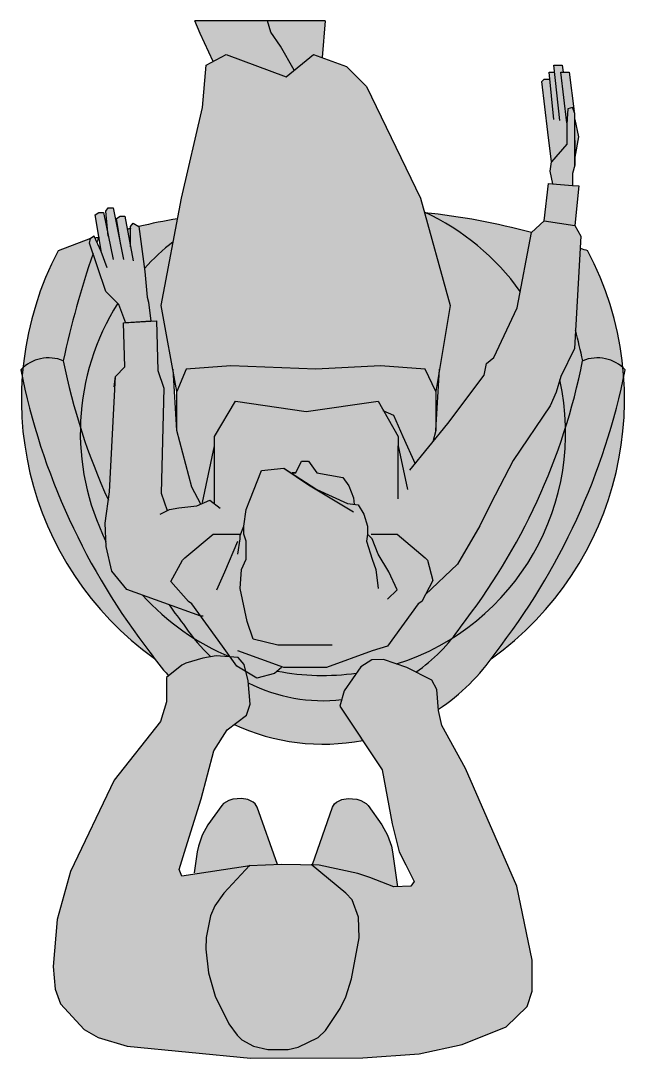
# Model space of a CAD drawing. Header units: millimetres. Extents: x 61345 to 69644, y 9491 to 29385.
# Drawn here: x 64121 to 64191, y 18828.8 to 18948.9 of the extents above; entities that cross this region are included whole.
import ezdxf

# ---------------------------------------------------------------- set-up
doc = ezdxf.new("R2010")
doc.units = ezdxf.units.MM
doc.layers.add('Plan Archi', color=8, linetype='Continuous')

msp = doc.modelspace()

# ---------------------------------------------------------------- hatches: boundary and pattern name
at = {"layer": 'Plan Archi', "true_color": 0xffffff}
h = msp.add_hatch(color=7, dxfattribs=at)
h.dxf.hatch_style = 1
h.paths.add_polyline_path([(64137.3, 18915.97), (64139.08, 18906.01), (64140.17, 18908.6), (64145.35, 18909.01), (64155.18, 18908.6), (64162.69, 18909.01), (64167.87, 18908.6), (64169.1, 18906.01), (64170.74, 18915.97), (64167.33, 18928.39), (64161.05, 18941.35), (64158.73, 18943.67), (64154.91, 18945.04), (64151.77, 18942.45), (64144.81, 18945.04), (64142.49, 18943.81), (64142.08, 18938.9), (64139.62, 18928.39)])
h.paths.add_polyline_path([(64154.91, 18945.04), (64155.92, 18944.68), (64156.26, 18948.95), (64149.6, 18948.95), (64149.99, 18947.63), (64151.09, 18945.99), (64152.69, 18943.21)])
h.paths.add_polyline_path([(64151.77, 18942.45), (64152.69, 18943.21), (64151.09, 18945.99), (64149.99, 18947.63), (64149.6, 18948.95), (64141.2, 18948.95), (64141.81, 18947.49), (64143.3, 18944.24), (64144.81, 18945.04)])
h.paths.add_polyline_path([(64181.65, 18925.8), (64185.2, 18925.25), (64185.65, 18929.84), (64184.93, 18929.89), (64182.14, 18930.12)])
h.paths.add_polyline_path([(64185.2, 18932.21), (64185.2, 18935.08), (64185.2, 18935.21), (64185.2, 18938.21), (64184.93, 18938.9), (64184.38, 18938.76), (64184.25, 18936.99), (64184.25, 18934.67), (64182.47, 18932.62), (64182.34, 18931.53), (64182.63, 18930.08), (64184.93, 18929.89), (64184.93, 18931.25)])
h = msp.add_hatch(color=7, dxfattribs=at)
h.dxf.hatch_style = 1
h.paths.add_polyline_path([(64182.06, 18936.03), (64182.47, 18932.62), (64184.25, 18934.67), (64184.25, 18936.99), (64184.38, 18938.76), (64184.93, 18938.9), (64185.1, 18938.46), (64184.52, 18942.99), (64184.11, 18942.99), (64183.84, 18942.99), (64183.7, 18943.81), (64183.29, 18943.81), (64182.75, 18943.81), (64182.83, 18942.99), (64182.75, 18942.99), (64182.2, 18942.99), (64182.28, 18942.17), (64181.65, 18942.17), (64181.38, 18941.9)])
h = msp.add_hatch(color=7, dxfattribs=at)
h.dxf.hatch_style = 1
h.paths.add_polyline_path([(64185.2, 18933.17), (64185.61, 18935.49), (64185.2, 18937.53), (64185.2, 18935.21)])
h = msp.add_hatch(color=7, dxfattribs=at)
h.dxf.hatch_style = 1
h.paths.add_polyline_path([(64121.29, 18908.79, -0.292249), (64125.95, 18909.58, -0.028149), (64129.4, 18922), (64128.98, 18923.2), (64129.11, 18923.75), (64125.36, 18922.3, 0.096549)])
h.paths.add_polyline_path([(64136.51, 18875.1, -0.008687), (64136.03, 18875.79, -0.114135), (64121.19, 18907.69, 0.260508)])
h.paths.add_polyline_path([(64178.87, 18917.61), (64180.15, 18924.42, 0.041394), (64167.95, 18926.69, -0.128467)])
h = msp.add_hatch(color=7, dxfattribs=at)
h.dxf.hatch_style = 1
h.paths.add_polyline_path([(64171.93, 18878.75, -0.020541), (64171.01, 18877.48, 0.263343), (64184.12, 18901.86, -0.090174)], flags=17)
h.paths.add_polyline_path([(64169.5, 18908.44), (64169.1, 18901.5), (64168.76, 18900.21), (64170.46, 18902.32), (64174.69, 18907.92), (64174.97, 18909.28), (64175.79, 18909.97), (64178.52, 18915.7), (64178.87, 18917.61, 0.128467), (64167.95, 18926.69, 0.000565), (64167.79, 18926.71), (64170.74, 18915.97)])
h.paths.add_polyline_path([(64139.08, 18906.01), (64139.08, 18901.5), (64138.69, 18908.17), (64137.3, 18915.97), (64138.68, 18923.37, 0.040509), (64135.35, 18920.28), (64135.39, 18919.93), (64135.66, 18916.93), (64135.8, 18916.38), (64136.08, 18914.16), (64132.93, 18913.97), (64133.07, 18908.87), (64131.98, 18907.78), (64131.3, 18894.41), (64130.81, 18890.77), (64130.92, 18888.08), (64131.59, 18885.21), (64133.29, 18883.12), (64141.88, 18880.02), (64144.4, 18876.53), (64145.26, 18875.31), (64146.2, 18875.24), (64146.89, 18874.43), (64147.09, 18873.59), (64148.36, 18872.85), (64150.4, 18873.39), (64151.3, 18874.14), (64151.5, 18874.08), (64156.41, 18874.08), (64161.73, 18875.99), (64163.5, 18876.53), (64167.05, 18881.44), (64167.46, 18881.72), (64167.86, 18882.47), (64171.61, 18886.03), (64174.2, 18890.48), (64175.47, 18893.05), (64178.04, 18898.03), (64182.34, 18904.37), (64183.03, 18905.93), (64183.56, 18907.78), (64185.16, 18911), (64185.88, 18924.02), (64185.2, 18925.25), (64181.65, 18925.8), (64180.15, 18924.43), (64178.52, 18915.7), (64175.79, 18909.97), (64174.97, 18909.28), (64174.69, 18907.92), (64170.46, 18902.32), (64168.76, 18900.21), (64169.1, 18901.5), (64169.1, 18906.01), (64167.87, 18908.6), (64162.69, 18909.01), (64155.18, 18908.6), (64145.35, 18909.01), (64140.17, 18908.6)])
h.paths.add_polyline_path([(64155.32, 18894.68), (64154.36, 18895.23), (64151.5, 18897.14)], flags=16)
h.paths.add_polyline_path([(64127.93, 18901.86, 0.03092), (64131.17, 18893.44), (64131.3, 18894.41), (64131.98, 18907.78), (64133.07, 18908.87), (64132.93, 18913.97), (64133.18, 18913.99), (64132.39, 18916.11), (64132.25, 18916.24, 0.136056)])
h.paths.add_polyline_path([(64136.03, 18875.79, 0.035379), (64138.14, 18873.11), (64139.67, 18874.36), (64140.15, 18874.56), (64142.1, 18875.16), (64143.03, 18875.32, -0.038546), (64141.04, 18877.48, -0.068994), (64135.13, 18882.46), (64133.29, 18883.12), (64131.59, 18885.21), (64130.92, 18888.08), (64130.89, 18888.68, -0.122041), (64127.93, 18901.86, -0.027275), (64125.95, 18909.58, 0.292249), (64121.29, 18908.79, 0.007458), (64121.19, 18907.69, 0.114135)])
h.paths.add_polyline_path([(64125.95, 18909.58, 0.027275), (64127.93, 18901.86, -0.136056), (64132.25, 18916.24), (64130.89, 18917.61), (64129.93, 18920.47), (64129.4, 18922, 0.028149)])
h.paths.add_polyline_path([(64135.35, 18920.28, -0.040509), (64138.68, 18923.37), (64139.18, 18926.03, 0.015204), (64134.71, 18925.13)])
h.paths.add_polyline_path([(64174.2, 18890.48), (64171.61, 18886.03), (64167.86, 18882.47), (64167.46, 18881.72), (64167.05, 18881.44), (64163.5, 18876.53), (64161.73, 18875.99), (64156.41, 18874.08), (64151.5, 18874.08), (64151.3, 18874.14), (64150.72, 18873.66, 0.082095), (64159.88, 18873.42), (64160.4, 18874.16), (64161.69, 18874.96), (64163.01, 18875.01), (64164.56, 18874.48, 0.063579), (64171.01, 18877.48, 0.020541), (64171.93, 18878.75, 0.090174), (64184.12, 18901.86, 0.049524), (64183.45, 18907.38), (64183.03, 18905.93), (64182.34, 18904.37), (64178.04, 18898.03), (64175.47, 18893.05)], flags=17)
h.paths.add_polyline_path([(64184.12, 18901.86, 0.027275), (64186.09, 18909.58, 0.007853), (64185.27, 18913.08), (64185.16, 18911), (64183.56, 18907.78), (64183.45, 18907.38, -0.049524)])
h.paths.add_polyline_path([(64140.11, 18878.75, 0.020541), (64141.04, 18877.48, 0.04204), (64145.22, 18875.31), (64145.26, 18875.31), (64144.4, 18876.53), (64141.88, 18880.02), (64138.16, 18881.36, 0.011168)], flags=17)
h.paths.add_polyline_path([(64141.04, 18877.48, -0.020541), (64140.11, 18878.75, -0.011168), (64138.16, 18881.36), (64135.13, 18882.46, 0.068994)], flags=17)
h.paths.add_polyline_path([(64130.89, 18888.68), (64130.81, 18890.77), (64131.17, 18893.44, -0.03092), (64127.93, 18901.86, 0.122041)], flags=17)
h.paths.add_polyline_path([(64158.2, 18870.35), (64158.47, 18871.37), (64159.88, 18873.42, -0.082095), (64150.72, 18873.66), (64150.4, 18873.39), (64148.36, 18872.85), (64147.09, 18873.59), (64147.36, 18872.53), (64147.37, 18872.3, 0.146984)])
h.paths.add_polyline_path([(64164.56, 18874.48), (64165.72, 18874.08), (64166.78, 18873.54, 0.076097), (64171.01, 18877.48, -0.063579)], flags=16)
h.paths.add_polyline_path([(64147.16, 18868.54), (64145.74, 18867.48, 0.159146), (64160.62, 18865.63), (64157.99, 18869.58), (64158.2, 18870.35, -0.146984), (64147.37, 18872.3), (64147.57, 18869.82)])
h = msp.add_hatch(color=7, dxfattribs=at)
h.dxf.hatch_style = 1
h.paths.add_polyline_path([(64132.39, 18916.11), (64133.18, 18913.99), (64136.08, 18914.16), (64135.8, 18916.38), (64135.66, 18916.93), (64135.39, 18919.93), (64134.71, 18925.11), (64134.03, 18925.52), (64133.75, 18925.11), (64133.75, 18924.9, 0.001369), (64133.36, 18924.8), (64133.07, 18926.34), (64132.53, 18926.34), (64132.12, 18926.07), (64132.6, 18922.95), (64131.71, 18927.3), (64131.16, 18927.3), (64130.89, 18926.89), (64131.16, 18924.02), (64130.62, 18926.75), (64130.07, 18926.75), (64129.66, 18926.48), (64130.39, 18922.13), (64130.34, 18922.25), (64129.52, 18924.02), (64129.11, 18923.75), (64128.98, 18923.2), (64129.93, 18920.47), (64130.89, 18917.61)])
h = msp.add_hatch(color=7, dxfattribs=at)
h.dxf.hatch_style = 1
h.paths.add_polyline_path([(64190.85, 18907.69, -0.114492), (64175.95, 18875.7, -0.007769), (64175.51, 18875.09, 0.260671)])
h.paths.add_polyline_path([(64190.85, 18907.69, 0.007458), (64190.76, 18908.79, 0.292249), (64186.09, 18909.58, -0.027275), (64184.12, 18901.86, -0.263343), (64171.01, 18877.48, -0.076097), (64166.78, 18873.54), (64168.63, 18872.61), (64169.2, 18871.53), (64169.4, 18869.23, 0.096222), (64175.95, 18875.7, 0.114492)])
h.paths.add_polyline_path([(64186.66, 18922.36, -0.047369), (64185.81, 18922.63), (64185.27, 18913.08, -0.007853), (64186.09, 18909.58, -0.292249), (64190.76, 18908.79, 0.096987)])
h.paths.add_polyline_path([(64175.79, 18909.97), (64174.97, 18909.28), (64174.69, 18907.92), (64170.46, 18902.32), (64166.7, 18897.66), (64165.28, 18900.82), (64164.19, 18903.28), (64163.06, 18903.78), (64162.41, 18904.92), (64154.09, 18903.69), (64145.9, 18904.92), (64143.44, 18900.82), (64143.44, 18899.73), (64143.44, 18897.27), (64143.44, 18893.03), (64142.9, 18893.45), (64141.4, 18892.77), (64139.31, 18892.57), (64138.26, 18892.36), (64137.98, 18892.23), (64137.3, 18894.27), (64137.58, 18906.42), (64136.89, 18908.46), (64136.76, 18914.2), (64132.93, 18913.97), (64133.07, 18908.87), (64131.98, 18907.78), (64131.3, 18894.41), (64130.81, 18890.77), (64130.92, 18888.08), (64131.59, 18885.21), (64133.29, 18883.12), (64141.88, 18880.02), (64144.4, 18876.53), (64145.26, 18875.31), (64146.2, 18875.24), (64146.89, 18874.43), (64147.09, 18873.59), (64148.36, 18872.85), (64150.4, 18873.39), (64151.3, 18874.14), (64151.5, 18874.08), (64156.41, 18874.08), (64161.73, 18875.99), (64163.5, 18876.53), (64167.05, 18881.44), (64167.46, 18881.72), (64167.86, 18882.47), (64171.61, 18886.03), (64174.2, 18890.48), (64175.47, 18893.05), (64178.04, 18898.03), (64182.34, 18904.37), (64183.03, 18905.93), (64183.56, 18907.78), (64185.16, 18911), (64185.88, 18924.02), (64185.2, 18925.25), (64181.65, 18925.8), (64180.15, 18924.43), (64178.52, 18915.7)])
h.paths.add_polyline_path([(64155.32, 18894.68), (64154.36, 18895.23), (64155.09, 18894.79)], flags=16)
h = msp.add_hatch(color=7, dxfattribs=at)
h.dxf.hatch_style = 1
h.paths.add_polyline_path([(64143.03, 18875.32), (64143.65, 18875.43), (64145.22, 18875.31, -0.04204), (64141.04, 18877.48, 0.038546)])
h = msp.add_hatch(color=7, dxfattribs=at)
h.dxf.hatch_style = 1
h.paths.add_polyline_path([(64147.55, 18851.1), (64139.67, 18849.9), (64139.35, 18850.7), (64140.15, 18853.21), (64141.9, 18858.86), (64143.37, 18864.44), (64144.93, 18866.87), (64147.16, 18868.54), (64147.57, 18869.82), (64147.36, 18872.53), (64146.89, 18874.43), (64146.2, 18875.24), (64143.65, 18875.43), (64142.1, 18875.16), (64140.15, 18874.56), (64139.67, 18874.36), (64137.92, 18872.92), (64137.92, 18870.1), (64137.2, 18867.83), (64131.86, 18861.02), (64126.78, 18850.44), (64125.24, 18844.89), (64124.76, 18839.45), (64125.01, 18836.84), (64125.62, 18835.13), (64128.36, 18832.18), (64129.97, 18831.22), (64133.34, 18830.23), (64147.63, 18828.83), (64160.65, 18828.87), (64167.15, 18829.35), (64172.13, 18830.43), (64177.23, 18832.46), (64179.66, 18834.81), (64180.25, 18836.59), (64180.26, 18840.18), (64178.46, 18848.75), (64172.53, 18862.37), (64169.78, 18867.35), (64169.41, 18869.09), (64169.2, 18871.53), (64168.63, 18872.61), (64165.72, 18874.08), (64163.01, 18875.01), (64161.69, 18874.96), (64160.4, 18874.16), (64158.47, 18871.37), (64157.99, 18869.58), (64162.89, 18862.21), (64164.04, 18855.96), (64164.84, 18852.73), (64165.62, 18851.21), (64166.57, 18849.31), (64166.2, 18848.75), (64164.23, 18848.68), (64161.45, 18849.76), (64160.06, 18850.22), (64155.56, 18851.18), (64151.26, 18851.26), (64147.48, 18851.1)])
h = msp.add_hatch(color=7, dxfattribs=at)
h.dxf.hatch_style = 1
h.paths.add_polyline_path([(64160.21, 18842.79), (64160.15, 18845.16), (64159.39, 18847.16), (64158.67, 18847.95), (64154.72, 18851.19), (64151.26, 18851.26), (64147.59, 18851.1), (64147.47, 18851.08), (64144.53, 18847.95), (64143.48, 18846.46), (64142.99, 18845.33), (64142.49, 18842.81), (64142.46, 18841.47), (64142.78, 18838.72), (64143.54, 18836.03), (64145.11, 18832.83), (64146.08, 18831.5), (64146.61, 18830.98), (64147.98, 18830.23), (64149.62, 18829.83), (64151.98, 18829.86), (64153.15, 18830.11), (64155.45, 18831.22), (64156.32, 18832.06), (64158.01, 18834.59), (64158.66, 18835.93), (64159.34, 18838.03)])
h.paths.add_polyline_path([(64160.06, 18850.22), (64161.45, 18849.76), (64164.23, 18848.68), (64164.66, 18848.69), (64164.07, 18852.73), (64163.94, 18853.39), (64163.49, 18854.66), (64162.85, 18855.87), (64161.24, 18858.11), (64161.02, 18858.33), (64160.42, 18858.67), (64159.95, 18858.81), (64158.94, 18858.89), (64158.21, 18858.77), (64157.6, 18858.49), (64157.37, 18858.29), (64157.14, 18857.91), (64154.76, 18851.19), (64155.56, 18851.18)])
h.paths.add_polyline_path([(64147.47, 18851.08), (64147.48, 18851.1), (64147.48, 18851.1), (64150.75, 18851.24), (64148.4, 18857.91), (64148.16, 18858.29), (64147.93, 18858.49), (64147.32, 18858.77), (64146.6, 18858.89), (64145.58, 18858.81), (64145.11, 18858.67), (64144.52, 18858.33), (64144.29, 18858.11), (64142.68, 18855.87), (64142.04, 18854.66), (64141.6, 18853.39), (64141.47, 18852.73), (64141.08, 18850.12)])

# ---------------------------------------------------------------- linework, layer by layer
at = {"layer": 'Plan Archi'}
for p, q in [((64156.26, 18948.95, 0), (64141.2, 18948.95, 0)), ((64141.81, 18947.49, 0), (64141.2, 18948.95, 0)), ((64149.99, 18947.63, 0), (64149.6, 18948.95, 0)), ((64156.26, 18948.95, 0), (64155.92, 18944.68, 0)), ((64143.31, 18944.22, 0), (64141.81, 18947.49, 0)), ((64151.09, 18945.99, 0), (64149.99, 18947.63, 0)), ((64152.69, 18943.21, 0), (64151.09, 18945.99, 0)), ((64142.49, 18943.81, 0), (64144.81, 18945.04, 0)), ((64144.81, 18945.04, 0), (64151.77, 18942.45, 0)), ((64151.77, 18942.45, 0), (64154.91, 18945.04, 0)), ((64154.91, 18945.04, 0), (64158.73, 18943.67, 0)), ((64142.08, 18938.9, 0), (64142.49, 18943.81, 0)), ((64158.73, 18943.67, 0), (64161.05, 18941.35, 0)), ((64183.43, 18937.4, 0), (64182.75, 18943.81, 0)), ((64182.75, 18943.81, 0), (64183.29, 18943.81, 0)), ((64183.29, 18943.81, 0), (64183.7, 18943.81, 0)), ((64183.7, 18943.81, 0), (64183.84, 18942.99, 0)), ((64181.38, 18941.9, 0), (64181.65, 18942.17, 0)), ((64181.65, 18942.17, 0), (64182.28, 18942.17, 0)), ((64182.75, 18937.53, 0), (64182.2, 18942.99, 0)), ((64182.2, 18942.99, 0), (64182.75, 18942.99, 0)), ((64182.75, 18942.99, 0), (64182.88, 18942.99, 0)), ((64184.25, 18937.12, 0), (64183.56, 18942.99, 0)), ((64183.56, 18942.99, 0), (64184.11, 18942.99, 0)), ((64184.11, 18942.99, 0), (64184.52, 18942.99, 0)), ((64184.52, 18942.99, 0), (64185.1, 18938.46, 0)), ((64161.05, 18941.35, 0), (64167.33, 18928.39, 0)), ((64182.06, 18936.03, 0), (64181.38, 18941.9, 0)), ((64139.62, 18928.39, 0), (64142.08, 18938.9, 0)), ((64184.38, 18938.76, 0), (64184.25, 18936.99, 0)), ((64184.93, 18938.9, 0), (64184.38, 18938.76, 0)), ((64185.2, 18938.21, 0), (64184.93, 18938.9, 0)), ((64185.2, 18935.21, 0), (64185.2, 18938.21, 0)), ((64185.2, 18937.53, 0), (64185.61, 18935.49, 0)), ((64184.25, 18937.12, 0), (64184.25, 18937.12, 0)), ((64184.25, 18936.99, 0), (64184.25, 18934.67, 0)), ((64182.47, 18932.62, 0), (64182.06, 18936.03, 0)), ((64185.61, 18935.49, 0), (64185.2, 18933.17, 0)), ((64185.2, 18932.21, 0), (64185.2, 18935.21, 0)), ((64185.2, 18935.08, 0), (64185.2, 18932.21, 0)), ((64184.25, 18934.67, 0), (64182.47, 18932.62, 0)), ((64182.34, 18931.53, 0), (64182.47, 18932.62, 0)), ((64182.63, 18930.08, 0), (64182.34, 18931.53, 0)), ((64185.2, 18932.21, 0), (64184.93, 18931.25, 0)), ((64184.93, 18931.25, 0), (64184.93, 18929.89, 0)), ((64181.65, 18925.8, 0), (64182.14, 18930.12, 0)), ((64182.14, 18930.12, 0), (64184.93, 18929.89, 0)), ((64184.93, 18929.89, 0), (64185.65, 18929.84, 0)), ((64185.65, 18929.84, 0), (64185.2, 18925.25, 0)), ((64137.3, 18915.97, 0), (64139.62, 18928.39, 0)), ((64167.33, 18928.39, 0), (64170.74, 18915.97, 0)), ((64129.66, 18926.48, 0), (64130.07, 18926.75, 0)), ((64130.07, 18926.75, 0), (64130.62, 18926.75, 0)), ((64130.62, 18926.75, 0), (64131.71, 18921.29, 0)), ((64130.89, 18926.89, 0), (64131.16, 18927.3, 0)), ((64131.16, 18924.02, 0), (64130.89, 18926.89, 0)), ((64131.16, 18927.3, 0), (64131.71, 18927.3, 0)), ((64131.71, 18927.3, 0), (64132.94, 18921.29, 0)), ((64130.39, 18922.13, 0), (64129.66, 18926.48, 0)), ((64132.12, 18926.07, 0), (64132.53, 18926.34, 0)), ((64132.6, 18922.95, 0), (64132.12, 18926.07, 0)), ((64132.53, 18926.34, 0), (64133.07, 18926.34, 0)), ((64133.07, 18926.34, 0), (64134.03, 18921.16, 0)), ((64133.75, 18925.11, 0), (64134.03, 18925.52, 0)), ((64134.03, 18925.52, 0), (64134.71, 18925.11, 0)), ((64180.15, 18924.43, 0), (64181.65, 18925.8, 0)), ((64181.65, 18925.8, 0), (64185.2, 18925.25, 0)), ((64133.75, 18922.79, 0), (64133.75, 18925.11, 0)), ((64134.71, 18925.11, 0), (64135.39, 18919.93, 0)), ((64178.52, 18915.7, 0), (64180.15, 18924.43, 0)), ((64185.2, 18925.25, 0), (64185.88, 18924.02, 0)), ((64129.11, 18923.75, 0), (64125.36, 18922.3, 0)), ((64128.98, 18923.2, 0), (64129.11, 18923.75, 0)), ((64129.93, 18920.47, 0), (64128.98, 18923.2, 0)), ((64129.52, 18924.02, 0), (64129.11, 18923.75, 0)), ((64130.34, 18922.25, 0), (64129.52, 18924.02, 0)), ((64185.88, 18924.02, 0), (64185.16, 18911, 0)), ((64131.03, 18920.34, 0), (64130.34, 18922.25, 0)), ((64130.89, 18917.61, 0), (64129.93, 18920.47, 0)), ((64135.39, 18919.93, 0), (64135.66, 18916.93, 0)), ((64132.39, 18916.11, 0), (64130.89, 18917.61, 0)), ((64135.66, 18916.93, 0), (64135.8, 18916.38, 0)), ((64133.21, 18913.92, 0), (64132.39, 18916.11, 0)), ((64135.8, 18916.38, 0), (64136.08, 18914.16, 0)), ((64139.08, 18906.01, 0), (64137.3, 18915.97, 0)), ((64170.74, 18915.97, 0), (64169.1, 18906.01, 0)), ((64175.79, 18909.97, 0), (64178.52, 18915.7, 0)), ((64132.93, 18913.97, 0), (64136.76, 18914.2, 0)), ((64133.07, 18908.87, 0), (64132.93, 18913.97, 0)), ((64136.08, 18914.16, 0), (64133.18, 18913.99, 0)), ((64136.76, 18914.2, 0), (64136.89, 18908.46, 0)), ((64185.16, 18911, 0), (64183.56, 18907.78, 0)), ((64174.97, 18909.28, 0), (64175.79, 18909.97, 0)), ((64131.98, 18907.78, 0), (64133.07, 18908.87, 0)), ((64139.08, 18901.5, 0), (64138.67, 18908.6, 0)), ((64140.17, 18908.6, 0), (64139.08, 18906.01, 0)), ((64145.35, 18909.01, 0), (64140.17, 18908.6, 0)), ((64155.18, 18908.6, 0), (64145.35, 18909.01, 0)), ((64162.69, 18909.01, 0), (64155.18, 18908.6, 0)), ((64167.87, 18908.6, 0), (64162.69, 18909.01, 0)), ((64169.1, 18906.01, 0), (64167.87, 18908.6, 0)), ((64169.1, 18901.5, 0), (64169.51, 18908.6, 0)), ((64174.69, 18907.92, 0), (64174.97, 18909.28, 0)), ((64131.3, 18894.41, 0), (64131.98, 18907.78, 0)), ((64131.84, 18906.55, 0), (64131.98, 18907.78, 0)), ((64136.89, 18908.46, 0), (64137.58, 18906.42, 0)), ((64170.46, 18902.32, 0), (64174.69, 18907.92, 0)), ((64183.56, 18907.78, 0), (64183.03, 18905.93, 0)), ((64137.58, 18906.42, 0), (64137.3, 18894.27, 0)), ((64139.08, 18901.5, 0), (64139.08, 18906.01, 0)), ((64143.44, 18900.82, 0), (64145.9, 18904.92, 0)), ((64145.9, 18904.92, 0), (64154.09, 18903.69, 0)), ((64154.09, 18903.69, 0), (64162.41, 18904.92, 0)), ((64162.41, 18904.92, 0), (64164.73, 18900.82, 0)), ((64169.1, 18906.01, 0), (64169.1, 18901.5, 0)), ((64183.03, 18905.93, 0), (64182.34, 18904.37, 0)), ((64162.96, 18903.82, 0), (64164.19, 18903.28, 0)), ((64182.34, 18904.37, 0), (64178.04, 18898.03, 0)), ((64164.19, 18903.28, 0), (64165.28, 18900.82, 0)), ((64140.85, 18894.95, 0), (64139.08, 18901.5, 0)), ((64166.09, 18896.9, 0), (64170.46, 18902.32, 0)), ((64169.1, 18901.5, 0), (64168.76, 18900.21, 0)), ((64143.44, 18899.73, 0), (64143.44, 18900.82, 0)), ((64164.73, 18900.82, 0), (64164.73, 18899.73, 0)), ((64165.28, 18900.82, 0), (64166.7, 18897.66, 0)), ((64142.08, 18893.18, 0), (64143.44, 18899.73, 0)), ((64143.44, 18897.27, 0), (64143.44, 18899.73, 0)), ((64164.73, 18897.27, 0), (64164.73, 18899.73, 0)), ((64164.73, 18899.73, 0), (64165.82, 18894.68, 0)), ((64152.86, 18896.59, 0), (64153.54, 18897.96, 0)), ((64153.54, 18897.96, 0), (64154.36, 18897.96, 0)), ((64154.36, 18897.96, 0), (64155.32, 18896.59, 0)), ((64178.04, 18898.03, 0), (64175.47, 18893.05, 0)), ((64143.44, 18893.04, 0), (64143.44, 18897.27, 0)), ((64147.54, 18893.45, 0), (64148.9, 18896.87, 0)), ((64148.9, 18896.87, 0), (64151.5, 18897.14, 0)), ((64151.5, 18897.14, 0), (64155.32, 18894.68, 0)), ((64151.5, 18897.14, 0), (64154.36, 18895.23, 0)), ((64152.86, 18896.59, 0), (64152.45, 18896.59, 0)), ((64152.45, 18896.59, 0), (64152.45, 18896.59, 0)), ((64152.45, 18896.59, 0), (64152.86, 18896.59, 0)), ((64155.32, 18896.59, 0), (64158.32, 18896.05, 0)), ((64164.73, 18893.59, 0), (64164.73, 18897.27, 0)), ((64158.32, 18896.05, 0), (64159, 18895.09, 0)), ((64130.81, 18890.77, 0), (64131.3, 18894.41, 0)), ((64137.3, 18894.27, 0), (64137.98, 18892.23, 0)), ((64141.86, 18892.98, 0), (64140.85, 18894.95, 0)), ((64154.36, 18895.23, 0), (64155.32, 18894.68, 0)), ((64154.36, 18895.23, 0), (64159.55, 18892.09, 0)), ((64155.32, 18894.68, 0), (64158.86, 18893.04, 0)), ((64159, 18895.09, 0), (64159.55, 18893.73, 0)), ((64141.4, 18892.77, 0), (64142.9, 18893.45, 0)), ((64142.9, 18893.45, 0), (64144.13, 18892.5, 0)), ((64147.13, 18892.36, 0), (64147.54, 18893.45, 0)), ((64158.86, 18893.04, 0), (64160.09, 18892.91, 0)), ((64159.55, 18893.73, 0), (64159.64, 18892.96, 0)), ((64160.09, 18892.91, 0), (64160.77, 18891.82, 0)), ((64175.47, 18893.05, 0), (64174.2, 18890.48, 0)), ((64137.18, 18891.84, 0), (64138.26, 18892.36, 0)), ((64138.26, 18892.36, 0), (64139.31, 18892.57, 0)), ((64139.31, 18892.57, 0), (64141.4, 18892.77, 0)), ((64146.86, 18890.45, 0), (64147.13, 18892.36, 0)), ((64160.77, 18891.82, 0), (64161.18, 18890.45, 0)), ((64130.92, 18888.08, 0), (64130.81, 18890.77, 0)), ((64140.03, 18886.77, 0), (64143.31, 18889.5, 0)), ((64143.31, 18889.5, 0), (64146.45, 18889.5, 0)), ((64146.45, 18889.36, 0), (64146.86, 18890.45, 0)), ((64146.45, 18888.95, 0), (64146.45, 18889.36, 0)), ((64146.86, 18889.5, 0), (64146.86, 18890.45, 0)), ((64147.13, 18888.68, 0), (64146.86, 18889.5, 0)), ((64161.18, 18889.5, 0), (64161.05, 18888.68, 0)), ((64161.18, 18890.45, 0), (64161.18, 18889.5, 0)), ((64161.73, 18888.95, 0), (64161.18, 18889.5, 0)), ((64161.59, 18889.5, 0), (64164.6, 18889.5, 0)), ((64164.6, 18889.5, 0), (64167.87, 18886.77, 0)), ((64174.2, 18890.48, 0), (64171.61, 18886.03, 0)), ((64144.67, 18885.13, 0), (64146.17, 18888.68, 0)), ((64146.17, 18887.18, 0), (64146.45, 18888.95, 0)), ((64147.13, 18886.63, 0), (64147.13, 18888.68, 0)), ((64161.05, 18888.68, 0), (64161.73, 18886.63, 0)), ((64162.41, 18887.18, 0), (64161.73, 18888.95, 0)), ((64131.59, 18885.21, 0), (64130.92, 18888.08, 0)), ((64163.64, 18885.13, 0), (64162.41, 18887.18, 0)), ((64138.39, 18884.04, 0), (64139.76, 18886.49, 0)), ((64139.76, 18886.49, 0), (64140.03, 18886.77, 0)), ((64146.58, 18885.4, 0), (64147.13, 18886.63, 0)), ((64161.73, 18886.63, 0), (64162.14, 18885.4, 0)), ((64171.61, 18886.03, 0), (64167.86, 18882.47, 0)), ((64167.87, 18886.77, 0), (64168.14, 18886.49, 0)), ((64168.14, 18886.49, 0), (64168.75, 18884.15, 0)), ((64133.29, 18883.12, 0), (64131.59, 18885.21, 0)), ((64143.72, 18883.08, 0), (64144.67, 18885.13, 0)), ((64146.45, 18883.22, 0), (64146.58, 18885.4, 0)), ((64162.14, 18885.4, 0), (64162.41, 18883.22, 0)), ((64164.6, 18883.08, 0), (64163.64, 18885.13, 0)), ((64140.44, 18881.72, 0), (64138.39, 18884.04, 0)), ((64168.75, 18884.15, 0), (64167.46, 18881.72, 0)), ((64141.88, 18880.02, 0), (64133.29, 18883.12, 0)), ((64147.26, 18879.4, 0), (64146.45, 18883.22, 0)), ((64163.5, 18881.99, 0), (64164.6, 18883.08, 0)), ((64140.85, 18881.44, 0), (64140.44, 18881.72, 0)), ((64144.4, 18876.53, 0), (64140.85, 18881.44, 0)), ((64167.05, 18881.44, 0), (64163.5, 18876.53, 0)), ((64167.46, 18881.72, 0), (64167.05, 18881.44, 0)), ((64142.15, 18880.02, 0), (64141.88, 18880.02, 0)), ((64147.95, 18877.35, 0), (64147.26, 18879.4, 0)), ((64150.81, 18876.67, 0), (64147.95, 18877.35, 0)), ((64146.04, 18874.21, 0), (64144.4, 18876.53, 0)), ((64157.09, 18876.67, 0), (64150.81, 18876.67, 0)), ((64163.5, 18876.53, 0), (64161.73, 18875.99, 0)), ((64142.1, 18875.16, -78.14), (64140.15, 18874.56, -78.14)), ((64143.65, 18875.43, -78.14), (64142.1, 18875.16, -78.14)), ((64146.2, 18875.24, -78.14), (64143.65, 18875.43, -78.14)), ((64151.5, 18874.08, 0), (64146.17, 18875.99, 0)), ((64146.89, 18874.43, -78.14), (64146.2, 18875.24, -78.14)), ((64161.73, 18875.99, 0), (64156.41, 18874.08, 0)), ((64161.69, 18874.96, -78.14), (64160.4, 18874.16, -78.14)), ((64163.01, 18875.01, -78.14), (64161.69, 18874.96, -78.14)), ((64165.72, 18874.08, -78.14), (64163.01, 18875.01, -78.14)), ((64139.67, 18874.36, -78.14), (64137.92, 18872.92, -78.14)), ((64140.15, 18874.56, -78.14), (64139.67, 18874.36, -78.14)), ((64148.36, 18872.85, 0), (64146.04, 18874.21, 0)), ((64147.36, 18872.53, -78.14), (64146.89, 18874.43, -78.14)), ((64151.22, 18874.08, 0), (64150.4, 18873.39, 0)), ((64156.41, 18874.08, 0), (64151.5, 18874.08, 0)), ((64160.4, 18874.16, -78.14), (64158.47, 18871.37, -78.14)), ((64168.63, 18872.61, -78.14), (64165.72, 18874.08, -78.14)), ((64137.92, 18872.92, -78.14), (64137.92, 18870.1, -78.14)), ((64147.57, 18869.82, -78.14), (64147.36, 18872.53, -78.14)), ((64150.4, 18873.39, 0), (64148.36, 18872.85, 0)), ((64169.2, 18871.53, -78.14), (64168.63, 18872.61, -78.14)), ((64158.47, 18871.37, -78.14), (64157.99, 18869.58, -78.14)), ((64169.41, 18869.09, -78.14), (64169.2, 18871.53, -78.14)), ((64137.92, 18870.1, -78.14), (64137.2, 18867.83, -78.14)), ((64147.16, 18868.54, -78.14), (64147.57, 18869.82, -78.14)), ((64157.99, 18869.58, -78.14), (64162.89, 18862.21, -78.14)), ((64169.78, 18867.35, -78.14), (64169.41, 18869.09, -78.14)), ((64137.2, 18867.83, -78.14), (64131.86, 18861.02, -78.14)), ((64144.93, 18866.87, -78.14), (64147.16, 18868.54, -78.14)), ((64143.37, 18864.44, -78.14), (64144.93, 18866.87, -78.14)), ((64172.53, 18862.37, -78.14), (64169.78, 18867.35, -78.14)), ((64141.9, 18858.86, -78.14), (64143.37, 18864.44, -78.14)), ((64162.89, 18862.21, -78.14), (64164.04, 18855.96, -78.14)), ((64178.46, 18848.75, -78.14), (64172.53, 18862.37, -78.14)), ((64131.86, 18861.02, -78.14), (64126.78, 18850.44, -78.14)), ((64140.15, 18853.21, -78.14), (64141.9, 18858.86, -78.14)), ((64144.29, 18858.11, -78.14), (64142.68, 18855.87, -78.14)), ((64144.52, 18858.33, -78.14), (64144.29, 18858.11, -78.14)), ((64145.11, 18858.67, -78.14), (64144.52, 18858.33, -78.14)), ((64145.58, 18858.81, -78.14), (64145.11, 18858.67, -78.14)), ((64146.6, 18858.89, -78.14), (64145.58, 18858.81, -78.14)), ((64147.32, 18858.77, -78.14), (64146.6, 18858.89, -78.14)), ((64147.93, 18858.49, -78.14), (64147.32, 18858.77, -78.14)), ((64148.16, 18858.29, -78.14), (64147.93, 18858.49, -78.14)), ((64148.4, 18857.91, -78.14), (64148.16, 18858.29, -78.14)), ((64157.14, 18857.91, -78.14), (64157.37, 18858.29, -78.14)), ((64157.37, 18858.29, -78.14), (64157.6, 18858.49, -78.14)), ((64157.6, 18858.49, -78.14), (64158.21, 18858.77, -78.14)), ((64158.21, 18858.77, -78.14), (64158.94, 18858.89, -78.14)), ((64158.94, 18858.89, -78.14), (64159.95, 18858.81, -78.14)), ((64159.95, 18858.81, -78.14), (64160.42, 18858.67, -78.14)), ((64160.42, 18858.67, -78.14), (64161.02, 18858.33, -78.14)), ((64161.02, 18858.33, -78.14), (64161.24, 18858.11, -78.14)), ((64161.24, 18858.11, -78.14), (64162.85, 18855.87, -78.14)), ((64150.75, 18851.26, -78.14), (64148.4, 18857.91, -78.14)), ((64154.79, 18851.26, -78.14), (64157.14, 18857.91, -78.14)), ((64142.68, 18855.87, -78.14), (64142.04, 18854.66, -78.14)), ((64162.85, 18855.87, -78.14), (64163.49, 18854.66, -78.14)), ((64164.04, 18855.96, -78.14), (64164.84, 18852.73, -78.14)), ((64142.04, 18854.66, -78.14), (64141.6, 18853.39, -78.14)), ((64163.49, 18854.66, -78.14), (64163.94, 18853.39, -78.14)), ((64141.6, 18853.39, -78.14), (64141.47, 18852.73, -78.14)), ((64163.94, 18853.39, -78.14), (64164.07, 18852.73, -78.14)), ((64139.35, 18850.7, -78.14), (64140.15, 18853.21, -78.14)), ((64141.47, 18852.73, -78.14), (64141.11, 18850.3, -78.14)), ((64164.07, 18852.73, -78.14), (64164.66, 18848.69, -78.14)), ((64164.84, 18852.73, -78.14), (64165.62, 18851.21, -78.14)), ((64147.55, 18851.1, -78.14), (64139.67, 18849.9, -78.14)), ((64147.55, 18851.18, -78.14), (64144.53, 18847.95, -78.14)), ((64151.26, 18851.26, -78.14), (64147.48, 18851.1, -78.14)), ((64147.48, 18851.1, -78.14), (64147.55, 18851.1, -78.14)), ((64155.56, 18851.18, -78.14), (64151.26, 18851.26, -78.14)), ((64158.67, 18847.95, -78.14), (64154.64, 18851.26, -78.14)), ((64160.06, 18850.22, -78.14), (64155.56, 18851.18, -78.14)), ((64165.62, 18851.21, -78.14), (64166.57, 18849.31, -78.14)), ((64126.78, 18850.44, -78.14), (64125.24, 18844.89, -78.14)), ((64139.67, 18849.9, -78.14), (64139.35, 18850.7, -78.14)), ((64161.45, 18849.76, -78.14), (64160.06, 18850.22, -78.14)), ((64164.23, 18848.68, -78.14), (64161.45, 18849.76, -78.14)), ((64166.2, 18848.75, -78.14), (64164.23, 18848.68, -78.14)), ((64166.57, 18849.31, -78.14), (64166.2, 18848.75, -78.14)), ((64180.26, 18840.18, -78.14), (64178.46, 18848.75, -78.14)), ((64144.53, 18847.95, -78.14), (64143.48, 18846.46, -78.14)), ((64159.39, 18847.16, -78.14), (64158.67, 18847.95, -78.14)), ((64143.48, 18846.46, -78.14), (64142.99, 18845.33, -78.14)), ((64160.15, 18845.16, -78.14), (64159.39, 18847.16, -78.14)), ((64125.24, 18844.89, -78.14), (64124.76, 18839.45, -78.14)), ((64142.99, 18845.33, -78.14), (64142.49, 18842.81, -78.14)), ((64160.21, 18842.79, -78.14), (64160.15, 18845.16, -78.14)), ((64142.49, 18842.81, -78.14), (64142.46, 18841.47, -78.14)), ((64159.34, 18838.03, -78.14), (64160.21, 18842.79, -78.14)), ((64142.46, 18841.47, -78.14), (64142.78, 18838.72, -78.14)), ((64180.25, 18836.59, -78.14), (64180.26, 18840.18, -78.14)), ((64124.76, 18839.45, -78.14), (64125.01, 18836.84, -78.14)), ((64142.78, 18838.72, -78.14), (64143.54, 18836.03, -78.14)), ((64158.66, 18835.93, -78.14), (64159.34, 18838.03, -78.14)), ((64125.01, 18836.84, -78.14), (64125.62, 18835.13, -78.14)), ((64179.66, 18834.81, -78.14), (64180.25, 18836.59, -78.14)), ((64143.54, 18836.03, -78.14), (64145.11, 18832.83, -78.14)), ((64158.01, 18834.59, -78.14), (64158.66, 18835.93, -78.14)), ((64125.62, 18835.13, -78.14), (64128.36, 18832.18, -78.14)), ((64156.32, 18832.06, -78.14), (64158.01, 18834.59, -78.14)), ((64177.23, 18832.46, -78.14), (64179.66, 18834.81, -78.14)), ((64128.36, 18832.18, -78.14), (64129.97, 18831.22, -78.14)), ((64145.11, 18832.83, -78.14), (64146.08, 18831.5, -78.14)), ((64155.45, 18831.22, -78.14), (64156.32, 18832.06, -78.14)), ((64172.13, 18830.43, -78.14), (64177.23, 18832.46, -78.14)), ((64129.97, 18831.22, -78.14), (64133.34, 18830.23, -78.14)), ((64146.08, 18831.5, -78.14), (64146.61, 18830.98, -78.14)), ((64146.61, 18830.98, -78.14), (64147.98, 18830.23, -78.14)), ((64153.15, 18830.11, -78.14), (64155.45, 18831.22, -78.14)), ((64133.34, 18830.23, -78.14), (64147.63, 18828.83, -78.14)), ((64147.98, 18830.23, -78.14), (64149.62, 18829.83, -78.14)), ((64149.62, 18829.83, -78.14), (64151.98, 18829.86, -78.14)), ((64151.98, 18829.86, -78.14), (64153.15, 18830.11, -78.14)), ((64160.65, 18828.87, -78.14), (64167.15, 18829.35, -78.14)), ((64167.15, 18829.35, -78.14), (64172.13, 18830.43, -78.14)), ((64147.63, 18828.83, -78.14), (64160.65, 18828.87, -78.14))]:
    msp.add_line(p, q, dxfattribs=at)
at = {"layer": 'Plan Archi', "extrusion": (0.092199, 0.995741, 0)}
msp.add_line((64121.02, 18908.52, 0.02), (64121.26, 18908.5, 0.07), dxfattribs=at)
at = {"layer": 'Plan Archi'}
for centre, radius, start, end in [((64156.02, 18901.25, 0), 28.1, 35.5913, 65.2963), ((64160.34, 18852.02, 0.02), 75.06, 74.6932, 84.304), ((64151.71, 18852.02, 0.02), 75.06, 99.6082, 103.1074), ((64151.71, 18852.02, 0.02), 75.06, 103.8404, 104.1542), ((64151.71, 18852.02, 0.02), 75.06, 106.7407, 107.0976), ((64237.96, 18885.23, 0.02), 114.63, 160.2871, 160.5932), ((64156.02, 18901.25, 0), 28.1, 128.1005, 137.3795), ((64158, 18905.1, 0), 36.9, 152.2084, 234.3826), ((64237.96, 18885.23, 0.02), 114.63, 161.2862, 167.7358), ((64154.04, 18905.1, 0.07), 36.9, 305.5824, 27.8909), ((64187.64, 18926.97, 0.02), 4.71, 247.1338, 257.9818), ((64156.02, 18901.25, 0), 28.1, 147.7641, 206.5878), ((64074.08, 18885.23, 0.02), 114.63, 12.2642, 14.064), ((64124.24, 18905.53, 0.02), 4.39, 67.0168, 137.0393), ((64187.81, 18905.53, 0.02), 4.39, 42.9607, 112.9832), ((64197.57, 18923.82, 0.02), 78.06, 191.2959, 218.0475), ((64197.57, 18923.82, 0.02), 73.02, 191.2453, 204.5788), ((64114.47, 18923.82, 0.02), 73.02, 321.8948, 348.7547), ((64114.47, 18923.82, 0.02), 78.06, 321.9525, 348.7041), ((64156.02, 18901.25, 0), 28.1, 287.6788, 12.5851), ((64156.02, 18901.25, 0), 28.1, 221.9822, 247.5117), ((64197.57, 18923.82, 0), 73.02, 215.5458, 218.1052), ((64156.02, 18889.34, 0), 19.11, 213.6344, 227.1711), ((64156.02, 18889.34, 0.02), 19.11, 304.2519, 326.3656), ((64156.02, 18889.33, 0), 24.14, 213.921, 222.2149), ((64156.02, 18889.33, 0.02), 24.14, 303.6564, 325.6411), ((64156.02, 18901.25, 0), 28.1, 259.1255, 277.8981), ((64156.02, 18889.34, 0), 19.11, 243.0859, 276.5325), ((64156.02, 18889.33, 0), 24.14, 244.8088, 280.9791)]:
    msp.add_arc(centre, radius, start, end, dxfattribs=at)

doc.saveas('drawing.dxf')
